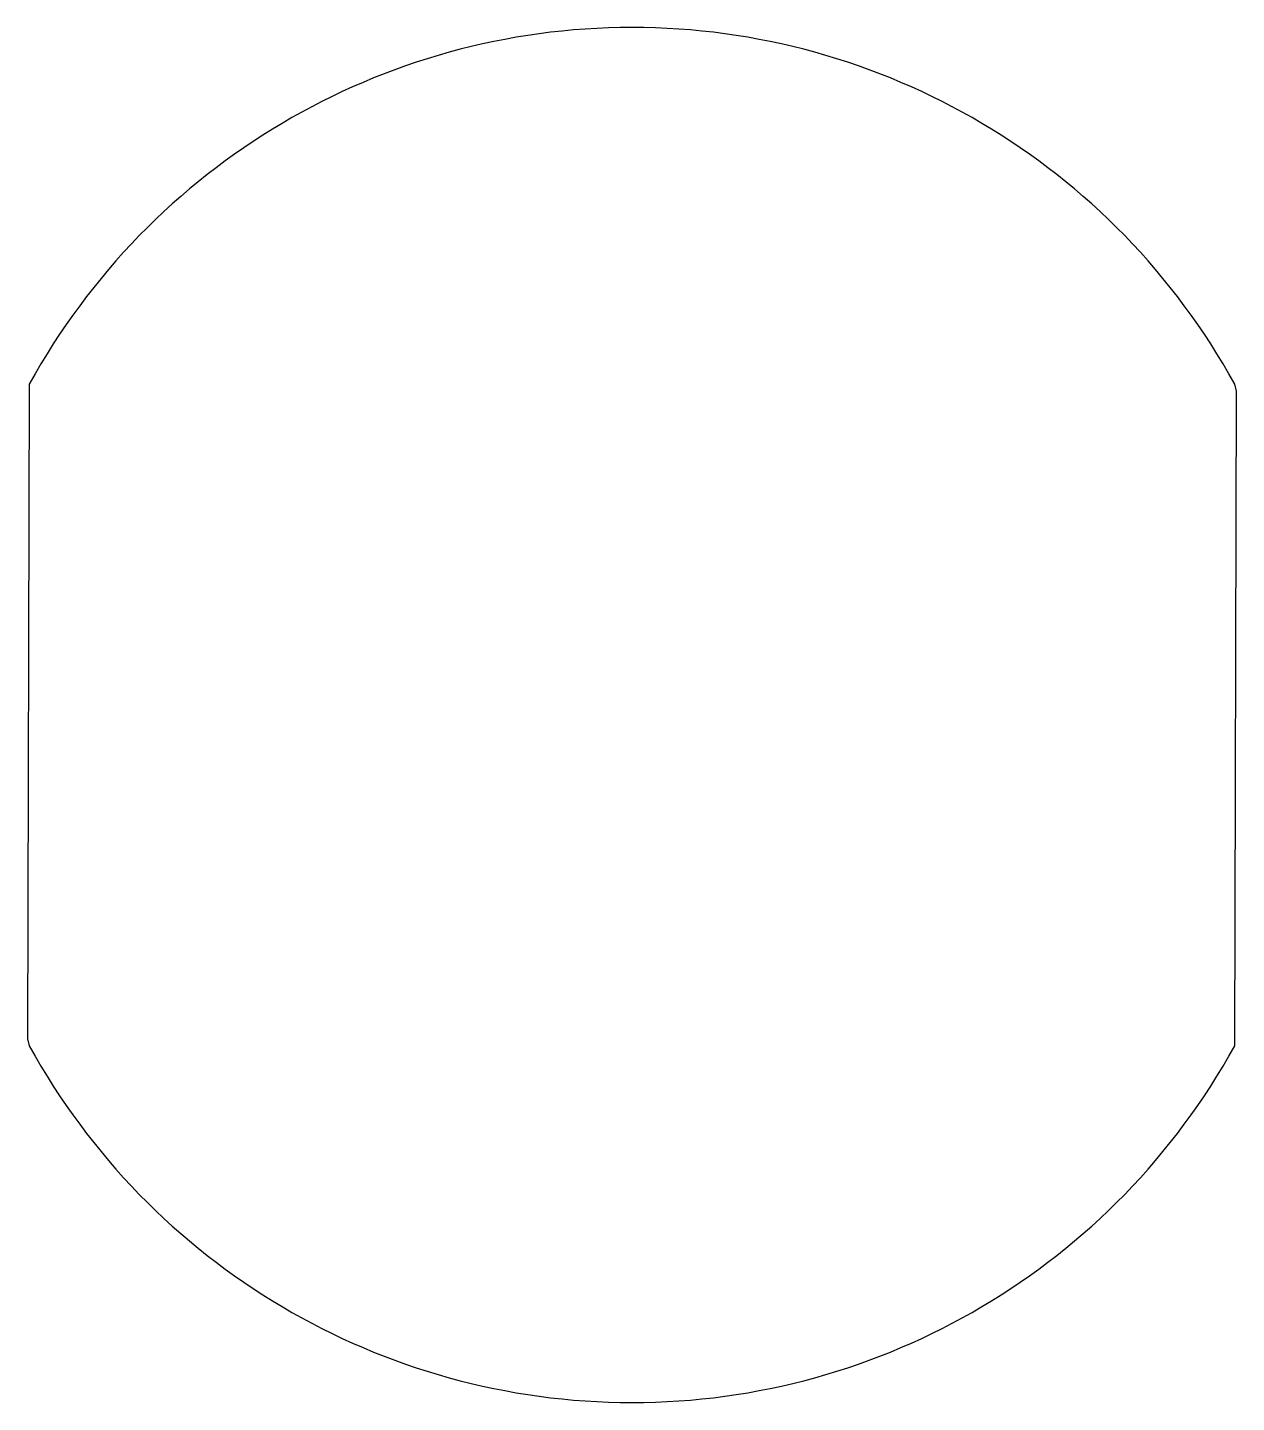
# Model space of a CAD drawing. Extents: x 104.56 to 111.83, y -143.62 to -135.34.
import ezdxf

# ---------------------------------------------------------------- set-up
doc = ezdxf.new("R2010")
doc.units = 0
doc.layers.add('CUT', color=7, linetype='CONTINUOUS')

# ---------------------------------------------------------------- blocks, each defined once
blk = doc.blocks.new('BLOCK_2')
at = {"layer": 'CUT'}
blk.add_open_spline([(108.196, -143.6185), (106.6874, -143.6185), (105.2976, -142.7958), (104.5686, -141.4715), (104.5686, -141.4715), (104.558, -141.4287), (104.558, -141.4287), (104.558, -141.4287), (104.5686, -137.4889), (104.5686, -137.4889), (105.2976, -136.1648), (106.6874, -135.3421), (108.196, -135.3421), (109.7046, -135.3421), (111.0943, -136.1648), (111.8233, -137.4889), (111.8233, -137.4889), (111.834, -137.5315), (111.834, -137.5315), (111.834, -137.5315), (111.8233, -141.4715), (111.8233, -141.4715), (111.0943, -142.7958), (109.7046, -143.6185), (108.196, -143.6185)], degree=3, knots=[0, 0, 0, 0, 1, 1, 1, 2, 2, 2, 3, 3, 3, 4, 4, 4, 5, 5, 5, 6, 6, 6, 7, 7, 7, 8, 8, 8, 8], dxfattribs=at)

msp = doc.modelspace()

# ---------------------------------------------------------------- block references
at = {"layer": 'CUT'}
msp.add_blockref('BLOCK_2', (0, 0), dxfattribs=at)

doc.saveas('drawing.dxf')
